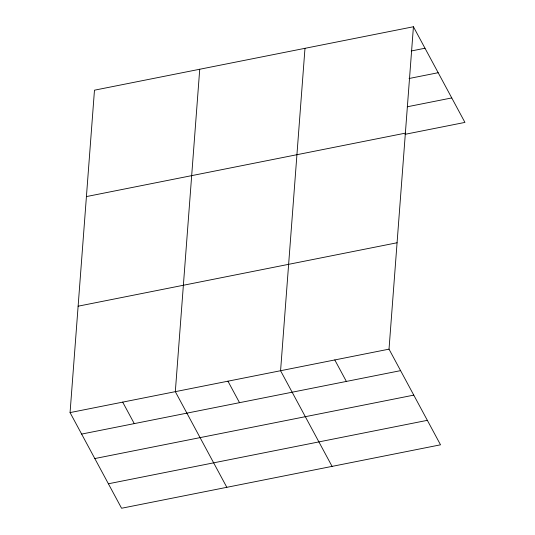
<?xml version="1.0" encoding="UTF-8"?>
<svg xmlns="http://www.w3.org/2000/svg" width="535" height="535" viewBox="0 0 535 535"><rect width="100%" height="100%" fill="white"/><g stroke="black" fill="none" stroke-linecap="round" stroke-linejoin="round"><path stroke-width="0.8" d="M413.428 26.75L389.019 349.154L440.526 444.812L121.572 508.25L70.065 412.592L94.474 90.188L413.428 26.75L464.935 122.408L405.048 134.318M199.729 69.249L175.32 391.653L226.827 487.318M304.983 48.317L280.574 370.722L332.081 466.386M411.241 50.979L424.997 48.237M409.041 78.511L438.178 72.713M407.242 106.786L451.754 97.932M86.416 196.579L405.369 133.141M78.123 306.194L397.07 242.763M70.065 412.592L389.019 349.154M81.641 434.079L400.588 370.641M94.815 458.555L413.769 395.124M108.398 483.774L427.345 420.336M334.796 359.941L346.366 381.428M227.95 381.188L239.519 402.681M122.696 402.119L134.265 423.613"/></g></svg>
